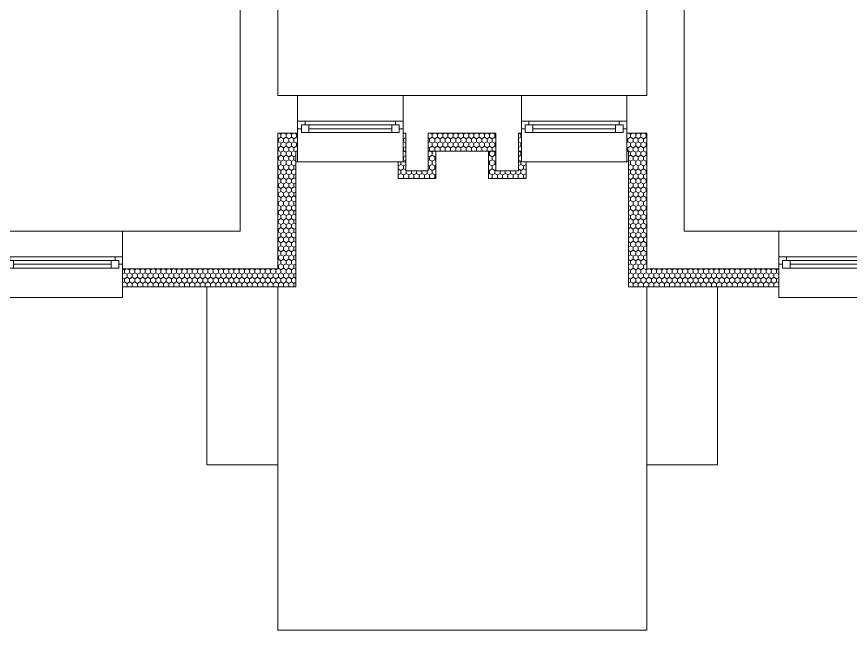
# Model space of a CAD drawing. Header units: millimetres. Extents: x 2773669 to 2919208, y -67651 to -3984.
# Drawn here: x 2808885 to 2814420, y -57859 to -53785 of the extents above; entities that cross this region are included whole.
import ezdxf

# ---------------------------------------------------------------- set-up
doc = ezdxf.new("R2010")
doc.units = ezdxf.units.MM
doc.header["$MEASUREMENT"] = 0
doc.layers.add('0_muret e jashtme', color=7, linetype='Continuous')
for name, color, linetype, lineweight, true_color in [('0_muret e jashtme_Pen_No__82', 7, 'Continuous', 0, 0xaaaaaa), ('ARCHICAD Doors_Pen_No__82', 7, 'Continuous', 0, 0xaaaaaa), ('ARCHICAD Windows_Pen_No__82', 7, 'Continuous', 0, 0xaaaaaa), ('Shell - Roof_Pen_No__82', 7, 'Continuous', 0, 0xaaaaaa), ('Structural - Bearing_Pen_No__82', 7, 'Continuous', 0, 0xaaaaaa)]:
    doc.layers.add(name, color=color, linetype=linetype, lineweight=lineweight, true_color=true_color)
pattern_1 = [(90, (2247653.822, -76424.967), (-34.6410162, 0), [20, -40]), (90, (2247636.502, -76394.967), (-34.6410162, 0), [20, -40]), (150, (2247653.822, -76404.967), (17.320508, 30), [20, -40]), (150, (2247619.18, -76404.967), (17.320508, 30), [20, -40]), (210, (2247653.822, -76424.967), (-17.320508, 30), [20, -40]), (210, (2247619.18, -76424.967), (-17.320508, 30), [20, -40])]

# ---------------------------------------------------------------- blocks, each defined once
blk = doc.blocks.new('Window 22')
at = {"layer": 'ARCHICAD Windows_Pen_No__82', "color": 253, "linetype": 'Continuous', "lineweight": 0, "true_color": 0xaaaaaa}
for p, q in [((-400, 150), (-400, 220)), ((-400, 220), (400, 220)), ((400, 220), (400, 150)), ((-400, 150), (-400, 30)), ((400, 150), (400, 30)), ((-400, 30), (-400, 0)), ((-400, 0), (-375, 0)), ((-400, 0), (-400, -50)), ((-400, 0), (-400, -50)), ((-375, 25), (-325, 25)), ((-375, -25), (-375, 25)), ((-375, 0), (-375, -25)), ((-325, 25), (325, 25)), ((-325, 25), (-325, -25)), ((-325, 25), (325, 25)), ((-325, 0), (325, 0)), ((325, -25), (325, 25)), ((325, 25), (375, 25)), ((375, 25), (375, -25)), ((375, -25), (375, 0)), ((375, 0), (400, 0)), ((400, 30), (400, 0)), ((400, 0), (400, -50)), ((400, 0), (400, -50)), ((-350, -50), (-400, -50)), ((-400, -50), (-400, -220)), ((-375, -25), (-350, -25)), ((-325, -25), (-375, -25)), ((-350, -25), (-350, -50)), ((350, -50), (-350, -50)), ((325, -25), (-325, -25)), ((375, -25), (325, -25)), ((350, -50), (350, -25)), ((350, -25), (375, -25)), ((400, -50), (350, -50)), ((400, -50), (400, -220)), ((-400, -220), (400, -220))]:
    blk.add_line(p, q, dxfattribs=at)
blk = doc.blocks.new('Window 22_2')
at = {"layer": 'ARCHICAD Windows_Pen_No__82', "color": 253, "linetype": 'Continuous', "lineweight": 0, "true_color": 0xaaaaaa}
for p, q in [((-800, 150), (-800, 220)), ((-800, 220), (800, 220)), ((800, 220), (800, 150)), ((-800, 150), (-800, 30)), ((800, 150), (800, 30)), ((-800, 30), (-800, 0)), ((-800, 0), (-775, 0)), ((-800, 0), (-800, -50)), ((-800, 0), (-800, -50)), ((-775, 25), (-725, 25)), ((-775, -25), (-775, 25)), ((-775, 0), (-775, -25)), ((-725, 25), (725, 25)), ((-725, 25), (-725, -25)), ((-725, 25), (725, 25)), ((-725, 0), (725, 0)), ((725, -25), (725, 25)), ((725, 25), (775, 25)), ((775, 25), (775, -25)), ((775, -25), (775, 0)), ((775, 0), (800, 0)), ((800, 30), (800, 0)), ((800, 0), (800, -50)), ((800, 0), (800, -50)), ((-750, -50), (-800, -50)), ((-800, -50), (-800, -220)), ((-775, -25), (-750, -25)), ((-725, -25), (-775, -25)), ((-750, -25), (-750, -50)), ((750, -50), (-750, -50)), ((725, -25), (-725, -25)), ((775, -25), (725, -25)), ((750, -50), (750, -25)), ((750, -25), (775, -25)), ((800, -50), (750, -50)), ((800, -50), (800, -220)), ((-800, -220), (800, -220))]:
    blk.add_line(p, q, dxfattribs=at)
blk = doc.blocks.new('Door 22')
at = {"layer": 'ARCHICAD Doors_Pen_No__82', "color": 253, "linetype": 'Continuous', "lineweight": 0, "true_color": 0xaaaaaa}
for p, q in [((360, 0), (360, 720)), ((-400, 0), (-437, 0)), ((-400, 0), (-437, 0)), ((-360, 0), (-400, 0)), ((-400, 0), (-400, -115)), ((-400, 0), (-400, -115)), ((-400, 0), (-400, -115)), ((-360, -115), (-360, 0)), ((400, 0), (360, 0)), ((360, 0), (360, -115)), ((400, -115), (400, 0)), ((400, 0), (400, -115)), ((400, 0), (400, -115)), ((400, 0), (437, 0)), ((400, 0), (437, 0)), ((-400, -115), (-360, -115)), ((-400, -115), (-400, -250)), ((-400, -115), (-400, -250)), ((360, -115), (400, -115)), ((400, -115), (400, -250)), ((400, -115), (400, -250)), ((-400, -250), (-400, -370)), ((-400, -250), (-400, -370)), ((400, -250), (400, -370)), ((400, -250), (400, -370)), ((-400, -370), (-437, -370)), ((-400, -370), (-437, -370)), ((400, -370), (437, -370)), ((400, -370), (437, -370))]:
    blk.add_line(p, q, dxfattribs=at)
blk.add_arc((360, 0), 720, 90, 180, dxfattribs=at)
blk = doc.blocks.new('Wall_3', base_point=(2804318.2, -55208.5))
at = {"layer": '0_muret e jashtme_Pen_No__82', "linetype": 'Continuous', "lineweight": 0, "true_color": 0xaaaaaa}
h = blk.add_hatch(dxfattribs=at)
h.set_pattern_fill('STYROFOAM_SM_INSULATION', color=253, style=0, pattern_type=2)
h.set_pattern_definition(pattern_1)
h.paths.add_polyline_path([(2805468.2, -55458.5), (2804068.2, -55458.5), (2803948.2, -55578.5), (2805468.2, -55578.5)])
h = blk.add_hatch(dxfattribs=at)
h.set_pattern_fill('STYROFOAM_SM_INSULATION', color=253, style=0, pattern_type=2)
h.set_pattern_definition(pattern_1)
h.paths.add_polyline_path([(2805618.2, -55458.5), (2805618.2, -55578.5), (2805631.6, -55578.5), (2805631.6, -55458.5)])
h = blk.add_hatch(dxfattribs=at)
h.set_pattern_fill('STYROFOAM_SM_INSULATION', color=253, style=0, pattern_type=2)
h.set_pattern_definition(pattern_1)
h.paths.add_polyline_path([(2808031.6, -55578.5), (2808068.2, -55578.5), (2808068.2, -55458.5), (2808031.6, -55458.5)])
h = blk.add_hatch(dxfattribs=at)
h.set_pattern_fill('STYROFOAM_SM_INSULATION', color=253, style=0, pattern_type=2)
h.set_pattern_definition(pattern_1)
h.paths.add_polyline_path([(2808788.4, -55458.5), (2808218.2, -55458.5), (2808218.2, -55578.5), (2808788.4, -55578.5)])
h = blk.add_hatch(dxfattribs=at)
h.set_pattern_fill('STYROFOAM_SM_INSULATION', color=253, style=0, pattern_type=2)
h.set_pattern_definition(pattern_1)
h.paths.add_polyline_path([(2810618.2, -55458.5), (2809588.4, -55458.5), (2809588.4, -55578.5), (2810738.2, -55578.5)])
at = {"layer": '0_muret e jashtme_Pen_No__82', "color": 253, "linetype": 'Continuous', "lineweight": 0, "true_color": 0xaaaaaa}
for p, q in [((2805631.6, -55378.5), (2805631.6, -55208.5)), ((2808031.6, -55208.5), (2808068.6, -55208.5)), ((2808031.6, -55208.5), (2808031.6, -55323.5)), ((2808788.4, -55378.5), (2808788.4, -55208.5)), ((2809588.4, -55378.5), (2809588.4, -55208.5)), ((2808031.6, -55323.5), (2808031.6, -55458.5)), ((2805631.6, -55428.5), (2805631.6, -55378.5)), ((2808788.4, -55428.5), (2808788.4, -55378.5)), ((2809588.4, -55428.5), (2809588.4, -55378.5)), ((2804068.2, -55458.5), (2805468.2, -55458.5)), ((2805468.2, -55458.5), (2805468.2, -55578.5)), ((2805618.2, -55578.5), (2805618.2, -55458.5)), ((2805618.2, -55458.5), (2805631.6, -55458.5)), ((2805631.6, -55458.5), (2805631.6, -55428.5)), ((2805631.6, -55578.5), (2805631.6, -55458.5)), ((2808031.6, -55458.5), (2808068.2, -55458.5)), ((2808031.6, -55458.5), (2808031.6, -55578.5)), ((2808068.2, -55458.5), (2808068.2, -55578.5)), ((2808218.2, -55578.5), (2808218.2, -55458.5)), ((2808218.2, -55458.5), (2808788.4, -55458.5)), ((2808788.4, -55458.5), (2808788.4, -55428.5)), ((2808788.4, -55578.5), (2808788.4, -55458.5)), ((2809588.4, -55458.5), (2809588.4, -55428.5)), ((2809588.4, -55458.5), (2810618.2, -55458.5)), ((2809588.4, -55578.5), (2809588.4, -55458.5)), ((2808031.6, -55578.5), (2808068.6, -55578.5))]:
    blk.add_line(p, q, dxfattribs=at)
at = {"layer": '0_muret e jashtme_Pen_No__82', "color": 253, "linetype": 'Continuous', "lineweight": 0, "true_color": 0xaaaaaa, "flags": 128}
for points in [[(2805631.6, -55208.5), (2804318.2, -55208.5)], [(2808788.4, -55208.5), (2808031.6, -55208.5)], [(2810368.2, -55208.5), (2809588.4, -55208.5)], [(2803948.2, -55578.5), (2805468.2, -55578.5)], [(2805618.2, -55578.5), (2805631.6, -55578.5)], [(2808031.6, -55578.5), (2808068.2, -55578.5)], [(2808218.2, -55578.5), (2808788.4, -55578.5)], [(2809588.4, -55578.5), (2810738.2, -55578.5)]]:
    blk.add_lwpolyline(points, dxfattribs=at)
at = {"layer": 'ARCHICAD Doors_Pen_No__82', "color": 253, "linetype": 'Continuous', "lineweight": 0, "true_color": 0xaaaaaa, "zscale": 1000}
blk.add_blockref('Door 22', (2807631.6, -55208.5), dxfattribs=at)
at = {"layer": 'ARCHICAD Windows_Pen_No__82', "color": 253, "linetype": 'Continuous', "lineweight": 0, "true_color": 0xaaaaaa, "zscale": 1000, "rotation": 180}
for name, p in [('Window 22_2', (2806431.6, -55428.5)), ('Window 22', (2809188.4, -55428.5))]:
    blk.add_blockref(name, p, dxfattribs=at)
blk = doc.blocks.new('Wall_16', base_point=(2813068.2, -54308.5))
at = {"layer": '0_muret e jashtme_Pen_No__82', "color": 253, "linetype": 'Continuous', "lineweight": 0, "true_color": 0xaaaaaa, "flags": 128}
for points in [[(2813068.2, -50252.1), (2813068.2, -54308.5)], [(2813318.2, -54308.5), (2813318.2, -51108.5)]]:
    blk.add_lwpolyline(points, dxfattribs=at)
blk = doc.blocks.new('Wall_17', base_point=(2810618.2, -54308.5))
at = {"layer": '0_muret e jashtme_Pen_No__82', "color": 253, "linetype": 'Continuous', "lineweight": 0, "true_color": 0xaaaaaa, "flags": 128}
for points in [[(2810618.2, -54308.5), (2810618.2, -50252.1)], [(2810368.2, -52308.5), (2810368.2, -54308.5)]]:
    blk.add_lwpolyline(points, dxfattribs=at)
blk = doc.blocks.new('Wall_19', base_point=(2813318.2, -55208.5))
at = {"layer": '0_muret e jashtme_Pen_No__82', "linetype": 'Continuous', "lineweight": 0, "true_color": 0xaaaaaa}
h = blk.add_hatch(dxfattribs=at)
h.set_pattern_fill('STYROFOAM_SM_INSULATION', color=253, style=0, pattern_type=2)
h.set_pattern_definition(pattern_1)
h.paths.add_polyline_path([(2813068.2, -55458.5), (2812948.2, -55578.5), (2813945.6, -55578.5), (2813945.6, -55458.5)])
h = blk.add_hatch(dxfattribs=at)
h.set_pattern_fill('STYROFOAM_SM_INSULATION', color=253, style=0, pattern_type=2)
h.set_pattern_definition(pattern_1)
h.paths.add_polyline_path([(2814745.6, -55458.5), (2814745.6, -55578.5), (2815418.2, -55578.5), (2815418.2, -55458.5)])
h = blk.add_hatch(dxfattribs=at)
h.set_pattern_fill('STYROFOAM_SM_INSULATION', color=253, style=0, pattern_type=2)
h.set_pattern_definition(pattern_1)
h.paths.add_polyline_path([(2815568.2, -55458.5), (2815568.2, -55578.5), (2815595, -55578.5), (2815595, -55458.5)])
h = blk.add_hatch(dxfattribs=at)
h.set_pattern_fill('STYROFOAM_SM_INSULATION', color=253, style=0, pattern_type=2)
h.set_pattern_definition(pattern_1)
h.paths.add_polyline_path([(2817995, -55458.5), (2817995, -55578.5), (2818018.2, -55578.5), (2818018.2, -55458.5)])
h = blk.add_hatch(dxfattribs=at)
h.set_pattern_fill('STYROFOAM_SM_INSULATION', color=253, style=0, pattern_type=2)
h.set_pattern_definition(pattern_1)
h.paths.add_polyline_path([(2818168.2, -55578.5), (2819688.2, -55578.5), (2819568.2, -55458.5), (2818168.2, -55458.5)])
at = {"layer": '0_muret e jashtme_Pen_No__82', "color": 253, "linetype": 'Continuous', "lineweight": 0, "true_color": 0xaaaaaa}
for p, q in [((2813945.6, -55378.5), (2813945.6, -55208.5)), ((2814745.6, -55378.5), (2814745.6, -55208.5)), ((2815595, -55208.5), (2815558, -55208.5)), ((2815595, -55208.5), (2815595, -55323.5)), ((2817995, -55378.5), (2817995, -55208.5)), ((2815595, -55323.5), (2815595, -55458.5)), ((2813945.6, -55428.5), (2813945.6, -55378.5)), ((2814745.6, -55428.5), (2814745.6, -55378.5)), ((2817995, -55428.5), (2817995, -55378.5)), ((2813068.2, -55458.5), (2813945.6, -55458.5)), ((2813945.6, -55458.5), (2813945.6, -55428.5)), ((2813945.6, -55578.5), (2813945.6, -55458.5)), ((2814745.6, -55458.5), (2814745.6, -55428.5)), ((2814745.6, -55458.5), (2815418.2, -55458.5)), ((2814745.6, -55578.5), (2814745.6, -55458.5)), ((2815418.2, -55458.5), (2815418.2, -55578.5)), ((2815568.2, -55578.5), (2815568.2, -55458.5)), ((2815568.2, -55458.5), (2815595, -55458.5)), ((2815595, -55458.5), (2815595, -55578.5)), ((2817995, -55458.5), (2817995, -55428.5)), ((2817995, -55458.5), (2818018.2, -55458.5)), ((2817995, -55578.5), (2817995, -55458.5)), ((2818018.2, -55458.5), (2818018.2, -55578.5)), ((2818168.2, -55578.5), (2818168.2, -55458.5)), ((2818168.2, -55458.5), (2819568.2, -55458.5)), ((2815595, -55578.5), (2815558, -55578.5))]:
    blk.add_line(p, q, dxfattribs=at)
at = {"layer": '0_muret e jashtme_Pen_No__82', "color": 253, "linetype": 'Continuous', "lineweight": 0, "true_color": 0xaaaaaa, "flags": 128}
for points in [[(2813945.6, -55208.5), (2813318.2, -55208.5)], [(2815595, -55208.5), (2814745.6, -55208.5)], [(2819318.2, -55208.5), (2817995, -55208.5)], [(2812948.2, -55578.5), (2813945.6, -55578.5)], [(2814745.6, -55578.5), (2815418.2, -55578.5)], [(2815568.2, -55578.5), (2815595, -55578.5)], [(2817995, -55578.5), (2818018.2, -55578.5)], [(2818168.2, -55578.5), (2819688.2, -55578.5)]]:
    blk.add_lwpolyline(points, dxfattribs=at)
at = {"layer": 'ARCHICAD Doors_Pen_No__82', "color": 253, "linetype": 'Continuous', "lineweight": 0, "true_color": 0xaaaaaa, "xscale": -1, "zscale": 1000}
blk.add_blockref('Door 22', (2815995, -55208.5), dxfattribs=at)
at = {"layer": 'ARCHICAD Windows_Pen_No__82', "color": 253, "linetype": 'Continuous', "lineweight": 0, "true_color": 0xaaaaaa, "zscale": 1000, "rotation": 180}
for name, p in [('Window 22', (2814345.6, -55428.5)), ('Window 22_2', (2817195, -55428.5))]:
    blk.add_blockref(name, p, dxfattribs=at)
blk = doc.blocks.new('Window 22_3')
at = {"layer": 'ARCHICAD Windows_Pen_No__82', "color": 253, "linetype": 'Continuous', "lineweight": 0, "true_color": 0xaaaaaa}
for p, q in [((-350, 150), (-350, 220)), ((-350, 220), (350, 220)), ((350, 220), (350, 150)), ((-350, 150), (-350, 30)), ((350, 150), (350, 30)), ((-350, 30), (-350, 0)), ((-350, 0), (-325, 0)), ((-350, 0), (-350, -50)), ((-350, 0), (-350, -50)), ((-325, 25), (-275, 25)), ((-325, -25), (-325, 25)), ((-325, 0), (-325, -25)), ((-275, 25), (275, 25)), ((-275, 25), (-275, -25)), ((-275, 25), (275, 25)), ((-275, 0), (275, 0)), ((275, -25), (275, 25)), ((275, 25), (325, 25)), ((325, 25), (325, -25)), ((325, -25), (325, 0)), ((325, 0), (350, 0)), ((350, 30), (350, 0)), ((350, 0), (350, -50)), ((350, 0), (350, -50)), ((-300, -50), (-350, -50)), ((-350, -50), (-350, -220)), ((-325, -25), (-300, -25)), ((-275, -25), (-325, -25)), ((-300, -25), (-300, -50)), ((300, -50), (-300, -50)), ((275, -25), (-275, -25)), ((325, -25), (275, -25)), ((300, -50), (300, -25)), ((300, -25), (325, -25)), ((350, -50), (300, -50)), ((350, -50), (350, -220)), ((-350, -220), (350, -220))]:
    blk.add_line(p, q, dxfattribs=at)
blk = doc.blocks.new('Wall_22', base_point=(2810368.2, -54308.5))
at = {"layer": '0_muret e jashtme_Pen_No__82', "linetype": 'Continuous', "lineweight": 0, "true_color": 0xaaaaaa}
h = blk.add_hatch(dxfattribs=at)
h.set_pattern_fill('STYROFOAM_SM_INSULATION', color=253, style=0, pattern_type=2)
h.set_pattern_definition(pattern_1)
h.paths.add_polyline_path([(2810618.2, -54558.5), (2810738.2, -54678.5), (2810750.7, -54678.5), (2810750.7, -54558.5)])
h = blk.add_hatch(dxfattribs=at)
h.set_pattern_fill('STYROFOAM_SM_INSULATION', color=253, style=0, pattern_type=2)
h.set_pattern_definition(pattern_1)
h.paths.add_polyline_path([(2811450.7, -54558.5), (2811450.7, -54678.5), (2811468.2, -54678.5), (2811468.2, -54558.5)])
h = blk.add_hatch(dxfattribs=at)
h.set_pattern_fill('STYROFOAM_SM_INSULATION', color=253, style=0, pattern_type=2)
h.set_pattern_definition(pattern_1)
h.paths.add_polyline_path([(2812067.3, -54558.5), (2811618.2, -54558.5), (2811618.2, -54678.5), (2812067.3, -54678.5)])
h = blk.add_hatch(dxfattribs=at)
h.set_pattern_fill('STYROFOAM_SM_INSULATION', color=253, style=0, pattern_type=2)
h.set_pattern_definition(pattern_1)
h.paths.add_polyline_path([(2812236.6, -54558.5), (2812217.3, -54558.5), (2812217.3, -54678.5), (2812236.6, -54678.5)])
h = blk.add_hatch(dxfattribs=at)
h.set_pattern_fill('STYROFOAM_SM_INSULATION', color=253, style=0, pattern_type=2)
h.set_pattern_definition(pattern_1)
h.paths.add_polyline_path([(2813068.2, -54558.5), (2812936.6, -54558.5), (2812936.6, -54678.5), (2812948.2, -54678.5)])
at = {"layer": '0_muret e jashtme_Pen_No__82', "color": 253, "linetype": 'Continuous', "lineweight": 0, "true_color": 0xaaaaaa}
for p, q in [((2810750.7, -54478.5), (2810750.7, -54308.5)), ((2811450.7, -54478.5), (2811450.7, -54308.5)), ((2812236.6, -54478.5), (2812236.6, -54308.5)), ((2812936.6, -54478.5), (2812936.6, -54308.5)), ((2810750.7, -54528.5), (2810750.7, -54478.5)), ((2811450.7, -54528.5), (2811450.7, -54478.5)), ((2812236.6, -54528.5), (2812236.6, -54478.5)), ((2812936.6, -54528.5), (2812936.6, -54478.5)), ((2810618.2, -54558.5), (2810750.7, -54558.5)), ((2810750.7, -54558.5), (2810750.7, -54528.5)), ((2810750.7, -54678.5), (2810750.7, -54558.5)), ((2811450.7, -54558.5), (2811450.7, -54528.5)), ((2811450.7, -54558.5), (2811468.2, -54558.5)), ((2811450.7, -54678.5), (2811450.7, -54558.5)), ((2811468.2, -54558.5), (2811468.2, -54678.5)), ((2811618.2, -54678.5), (2811618.2, -54558.5)), ((2811618.2, -54558.5), (2812067.3, -54558.5)), ((2812067.3, -54558.5), (2812067.3, -54678.5)), ((2812217.3, -54678.5), (2812217.3, -54558.5)), ((2812217.3, -54558.5), (2812236.6, -54558.5)), ((2812236.6, -54558.5), (2812236.6, -54528.5)), ((2812236.6, -54678.5), (2812236.6, -54558.5)), ((2812936.6, -54558.5), (2812936.6, -54528.5)), ((2812936.6, -54558.5), (2813068.2, -54558.5)), ((2812936.6, -54678.5), (2812936.6, -54558.5))]:
    blk.add_line(p, q, dxfattribs=at)
at = {"layer": '0_muret e jashtme_Pen_No__82', "color": 253, "linetype": 'Continuous', "lineweight": 0, "true_color": 0xaaaaaa, "flags": 128}
for points in [[(2810750.7, -54308.5), (2810618.2, -54308.5)], [(2812236.6, -54308.5), (2811450.7, -54308.5)], [(2813068.2, -54308.5), (2812936.6, -54308.5)], [(2810738.2, -54678.5), (2810750.7, -54678.5)], [(2811450.7, -54678.5), (2811468.2, -54678.5)], [(2811618.2, -54678.5), (2812067.3, -54678.5)], [(2812217.3, -54678.5), (2812236.6, -54678.5)], [(2812936.6, -54678.5), (2812948.2, -54678.5)]]:
    blk.add_lwpolyline(points, dxfattribs=at)
at = {"layer": 'ARCHICAD Windows_Pen_No__82', "color": 253, "linetype": 'Continuous', "lineweight": 0, "true_color": 0xaaaaaa, "xscale": -1, "zscale": 1000, "rotation": 180}
for p in [(2811100.7, -54528.5), (2812586.6, -54528.5)]:
    blk.add_blockref('Window 22_3', p, dxfattribs=at)
blk = doc.blocks.new('Wall_23', base_point=(2813318.2, -55208.5))
at = {"layer": '0_muret e jashtme_Pen_No__82', "linetype": 'Continuous', "lineweight": 0, "true_color": 0xaaaaaa}
h = blk.add_hatch(dxfattribs=at)
h.set_pattern_fill('STYROFOAM_SM_INSULATION', color=253, style=0, pattern_type=2)
h.set_pattern_definition(pattern_1)
h.paths.add_polyline_path([(2812948.2, -54678.5), (2812948.2, -55578.5), (2813068.2, -55458.5), (2813068.2, -54558.5)])
at = {"layer": '0_muret e jashtme_Pen_No__82', "color": 253, "linetype": 'Continuous', "lineweight": 0, "true_color": 0xaaaaaa}
blk.add_line((2813068.2, -54558.5), (2813068.2, -55458.5), dxfattribs=at)
at = {"layer": '0_muret e jashtme_Pen_No__82', "color": 253, "linetype": 'Continuous', "lineweight": 0, "true_color": 0xaaaaaa, "flags": 128}
for points in [[(2813318.2, -55208.5), (2813318.2, -54308.5)], [(2812948.2, -54678.5), (2812948.2, -55578.5)]]:
    blk.add_lwpolyline(points, dxfattribs=at)
blk = doc.blocks.new('Wall_24', base_point=(2810368.2, -55208.5))
at = {"layer": '0_muret e jashtme_Pen_No__82', "linetype": 'Continuous', "lineweight": 0, "true_color": 0xaaaaaa}
h = blk.add_hatch(dxfattribs=at)
h.set_pattern_fill('STYROFOAM_SM_INSULATION', color=253, style=0, pattern_type=2)
h.set_pattern_definition(pattern_1)
h.paths.add_polyline_path([(2810738.2, -55578.5), (2810738.2, -54678.5), (2810618.2, -54558.5), (2810618.2, -55458.5)])
at = {"layer": '0_muret e jashtme_Pen_No__82', "color": 253, "linetype": 'Continuous', "lineweight": 0, "true_color": 0xaaaaaa}
blk.add_line((2810618.2, -55458.5), (2810618.2, -54558.5), dxfattribs=at)
at = {"layer": '0_muret e jashtme_Pen_No__82', "color": 253, "linetype": 'Continuous', "lineweight": 0, "true_color": 0xaaaaaa, "flags": 128}
for points in [[(2810368.2, -54308.5), (2810368.2, -55208.5)], [(2810738.2, -55578.5), (2810738.2, -54678.5)]]:
    blk.add_lwpolyline(points, dxfattribs=at)
blk = doc.blocks.new('Wall_54', base_point=(2812217.3, -54308.5))
at = {"layer": '0_muret e jashtme_Pen_No__82', "color": 253, "linetype": 'Continuous', "lineweight": 0, "true_color": 0xaaaaaa}
for p, q in [((2812067.3, -54558.5), (2812067.3, -54678.5)), ((2812217.3, -54678.5), (2812217.3, -54558.5))]:
    blk.add_line(p, q, dxfattribs=at)
at = {"layer": '0_muret e jashtme_Pen_No__82', "color": 253, "linetype": 'Continuous', "lineweight": 0, "true_color": 0xaaaaaa, "flags": 128}
for points in [[(2812067.3, -54678.5), (2812067.3, -54808.5)], [(2812217.3, -54808.5), (2812217.3, -54678.5)], [(2812067.3, -54808.5), (2812217.3, -54808.5)]]:
    blk.add_lwpolyline(points, dxfattribs=at)
blk = doc.blocks.new('Wall_55', base_point=(2811468.2, -54308.5))
at = {"layer": '0_muret e jashtme_Pen_No__82', "color": 253, "linetype": 'Continuous', "lineweight": 0, "true_color": 0xaaaaaa}
for p, q in [((2811468.2, -54558.5), (2811468.2, -54678.5)), ((2811618.2, -54678.5), (2811618.2, -54558.5))]:
    blk.add_line(p, q, dxfattribs=at)
at = {"layer": '0_muret e jashtme_Pen_No__82', "color": 253, "linetype": 'Continuous', "lineweight": 0, "true_color": 0xaaaaaa, "flags": 128}
for points in [[(2811468.2, -54678.5), (2811468.2, -54808.5)], [(2811618.2, -54808.5), (2811618.2, -54678.5)], [(2811618.2, -54808.5), (2811468.2, -54808.5)]]:
    blk.add_lwpolyline(points, dxfattribs=at)

msp = doc.modelspace()

# ---------------------------------------------------------------- hatches: boundary and pattern name
at = {"layer": '0_muret e jashtme_Pen_No__82', "linetype": 'Continuous', "lineweight": 0, "true_color": 0xaaaaaa}
h = msp.add_hatch(dxfattribs=at)
h.set_pattern_fill('STYROFOAM_SM_INSULATION', color=253, style=0, pattern_type=2)
h.set_pattern_definition(pattern_1)
h.paths.add_polyline_path([(2811618.17292, -54678.54946), (2811618.17292, -54808.54946), (2811468.17292, -54808.54946), (2811468.17292, -54678.54946), (2811450.71269, -54678.54946), (2811450.71269, -54748.54946), (2811418.17292, -54748.54946), (2811418.17292, -54858.54946), (2811668.17292, -54858.54946), (2811668.17292, -54678.54946)])
h = msp.add_hatch(dxfattribs=at)
h.set_pattern_fill('STYROFOAM_SM_INSULATION', color=253, style=0, pattern_type=2)
h.set_pattern_definition(pattern_1)
h.paths.add_polyline_path([(2812067.33019, -54678.54946), (2812017.33019, -54678.54946), (2812017.33019, -54858.54946), (2812267.33019, -54858.54946), (2812267.33019, -54748.54946), (2812236.58948, -54748.54946), (2812236.58948, -54678.54946), (2812217.33019, -54678.54946), (2812217.33019, -54808.54946), (2812067.33019, -54808.54946)])

# ---------------------------------------------------------------- linework, layer by layer
at = {"layer": '0_muret e jashtme_Pen_No__82', "color": 253, "linetype": 'Continuous', "lineweight": 0, "true_color": 0xaaaaaa, "flags": 128}
for points in [[(2811618.17292, -54678.54946), (2811618.17292, -54808.54946), (2811468.17292, -54808.54946), (2811468.17292, -54678.54946), (2811450.71269, -54678.54946), (2811450.71269, -54748.54946), (2811418.17292, -54748.54946), (2811418.17292, -54858.54946), (2811668.17292, -54858.54946), (2811668.17292, -54678.54946)], [(2812067.33019, -54678.54946), (2812017.33019, -54678.54946), (2812017.33019, -54858.54946), (2812267.33019, -54858.54946), (2812267.33019, -54748.54946), (2812236.58948, -54748.54946), (2812236.58948, -54678.54946), (2812217.33019, -54678.54946), (2812217.33019, -54808.54946), (2812067.33019, -54808.54946)]]:
    msp.add_lwpolyline(points, close=True, dxfattribs=at)
at = {"layer": 'Shell - Roof_Pen_No__82', "color": 253, "linetype": 'Continuous', "lineweight": 0, "true_color": 0xaaaaaa}
for p, q in [((2810148.17292, -56759.02965), (2810148.17292, -55578.54946)), ((2810618.17292, -56759.02965), (2810618.17292, -55578.54946)), ((2813068.17292, -56759.02965), (2813068.17292, -55578.54946)), ((2813538.17292, -56759.02965), (2813538.17292, -55578.54946)), ((2810618.17292, -57758.54946), (2810618.17292, -56759.02965)), ((2813068.17292, -57758.54946), (2813068.17292, -56759.02965)), ((2813068.17292, -56759.02965), (2813068.17292, -57758.54946)), ((2810618.17292, -57858.54946), (2813068.17292, -57858.54946))]:
    msp.add_line(p, q, dxfattribs=at)
at = {"layer": 'Structural - Bearing_Pen_No__82', "color": 253, "linetype": 'Continuous', "lineweight": 0, "true_color": 0xaaaaaa, "flags": 128}
msp.add_lwpolyline([(2810148.17292, -55578.54947), (2810148.17292, -56759.02965), (2810618.17292, -56759.02965), (2810618.17292, -57858.54946), (2811008.20983, -57858.54946), (2813068.17291, -57858.54946), (2813068.17291, -56759.02965), (2813538.17292, -56759.02965), (2813538.17292, -55578.54947), (2813018.17293, -55578.54942), (2812948.1729, -55578.54942), (2812948.1729, -54748.54947), (2812918.17291, -54748.54947), (2812217.33019, -54748.54947), (2812217.33019, -54808.54945), (2812067.33018, -54808.54945), (2812067.33018, -54678.54944), (2811618.17291, -54678.54944), (2811618.17291, -54808.54945), (2811468.17291, -54808.54945), (2811468.17291, -54748.54947), (2810768.17288, -54748.54947), (2810738.17294, -54748.54947), (2810738.17294, -55578.54942), (2810668.17291, -55578.54942)], close=True, dxfattribs=at)

# ---------------------------------------------------------------- block references
at = {"layer": '0_muret e jashtme', "color": 7, "lineweight": 0}
for name, p in [('Wall_17', (2810618.17292, -54308.54946)), ('Wall_16', (2813068.17292, -54308.54946)), ('Wall_24', (2810368.17292, -55208.54946)), ('Wall_22', (2810368.17292, -54308.54946)), ('Wall_23', (2813318.17292, -55208.54946)), ('Wall_3', (2804318.17292, -55208.54946)), ('Wall_19', (2813318.17292, -55208.54946)), ('Wall_55', (2811468.17292, -54308.54946)), ('Wall_54', (2812217.33019, -54308.54946))]:
    msp.add_blockref(name, p, dxfattribs=at)

doc.saveas('drawing.dxf')
